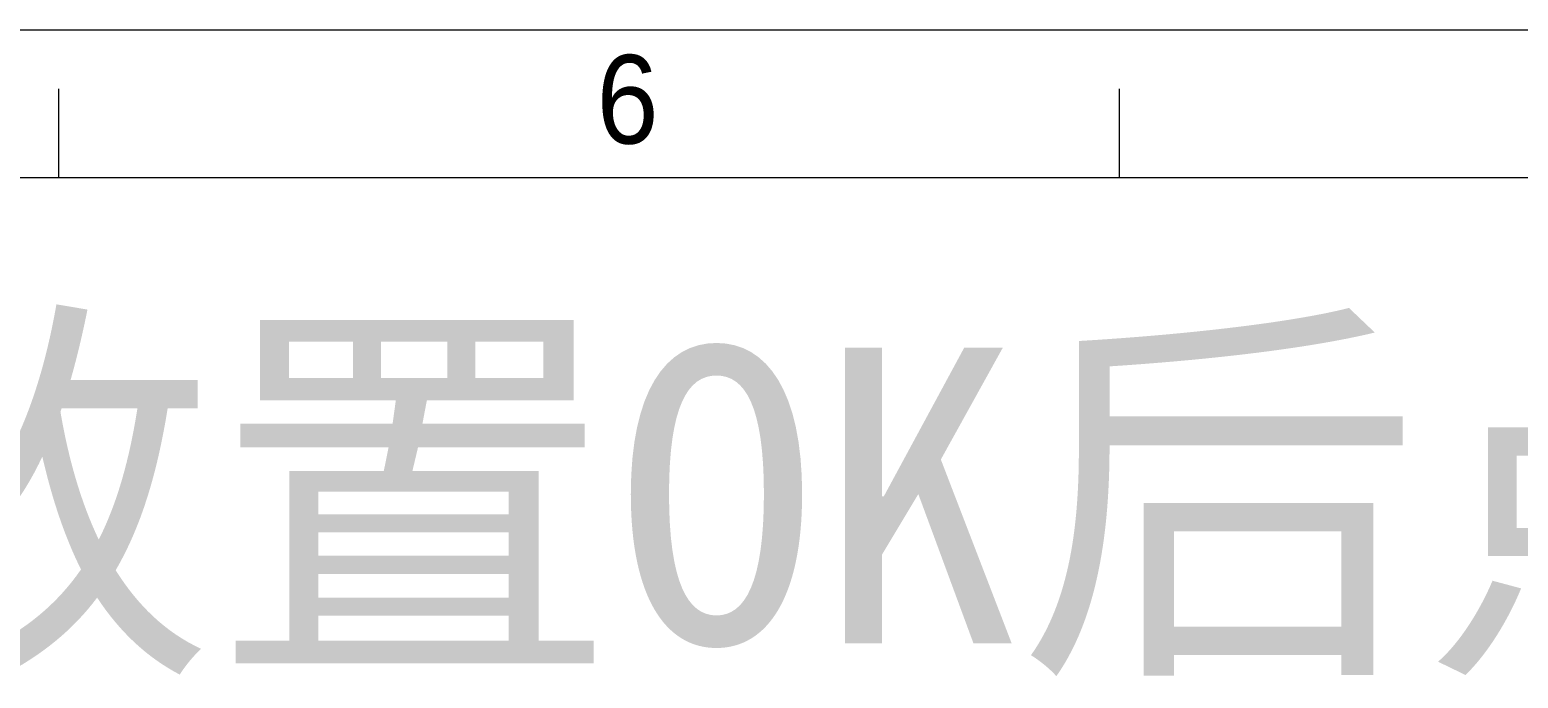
# Model space of a CAD drawing. Header units: millimetres. Extents: x 164 to 1164, y 133 to 906.
# Drawn here: x 439.6 to 515.1, y 415.3 to 448.3 of the extents above; entities that cross this region are included whole.
import ezdxf

# ---------------------------------------------------------------- set-up
doc = ezdxf.new("R2010")
doc.units = ezdxf.units.MM
doc.layers.add('00点位图', color=100, linetype='Continuous')
doc.layers.add('设计图框', color=120, linetype='Continuous')
doc.styles.add('SLDTEXTSTYLE0', font='')
doc.styles.add('SLDTEXTSTYLE1', font='', dxfattribs={"width": 0.94})
doc.styles.get('SLDTEXTSTYLE0').set_extended_font_data('仿宋_GB2312')
doc.styles.get('SLDTEXTSTYLE1').set_extended_font_data('SWIsop1')

# ---------------------------------------------------------------- blocks, each defined once
blk = doc.blocks.new('YHD点位图')
at = {"layer": '00点位图', "color": 4, "linetype": 'Continuous', "lineweight": 18}
for p, q in [((1662.795, 1446.327), (1959.795, 1446.327)), ((1847.19, 1441.327), (1847.19, 1444.327)), ((1883.07, 1441.327), (1883.07, 1444.327)), ((1667.795, 1441.327), (1954.795, 1441.327))]:
    blk.add_line(p, q, dxfattribs=at)
at = {"layer": '00点位图', "color": 4, "linetype": 'Continuous', "lineweight": 0, "attachment_point": 1}
for s, insert, char_height, style in [('6', (1865.381, 1445.473), 3, 'SLDTEXTSTYLE1'), ('{\\fSimSun|b0|i0|c134|p2;\\C1;产品放置OK后点位视图}', (1811.477, 1435.56), 10, 'SLDTEXTSTYLE0')]:
    blk.add_mtext(s, dxfattribs=dict(at, insert=insert, char_height=char_height, style=style))

msp = doc.modelspace()

# ---------------------------------------------------------------- block references
at = {"layer": '设计图框', "xscale": 1.5, "yscale": 1.5, "zscale": 1.5}
msp.add_blockref('YHD点位图', (-2329.706, -1721.224), dxfattribs=at)

doc.saveas('drawing.dxf')
